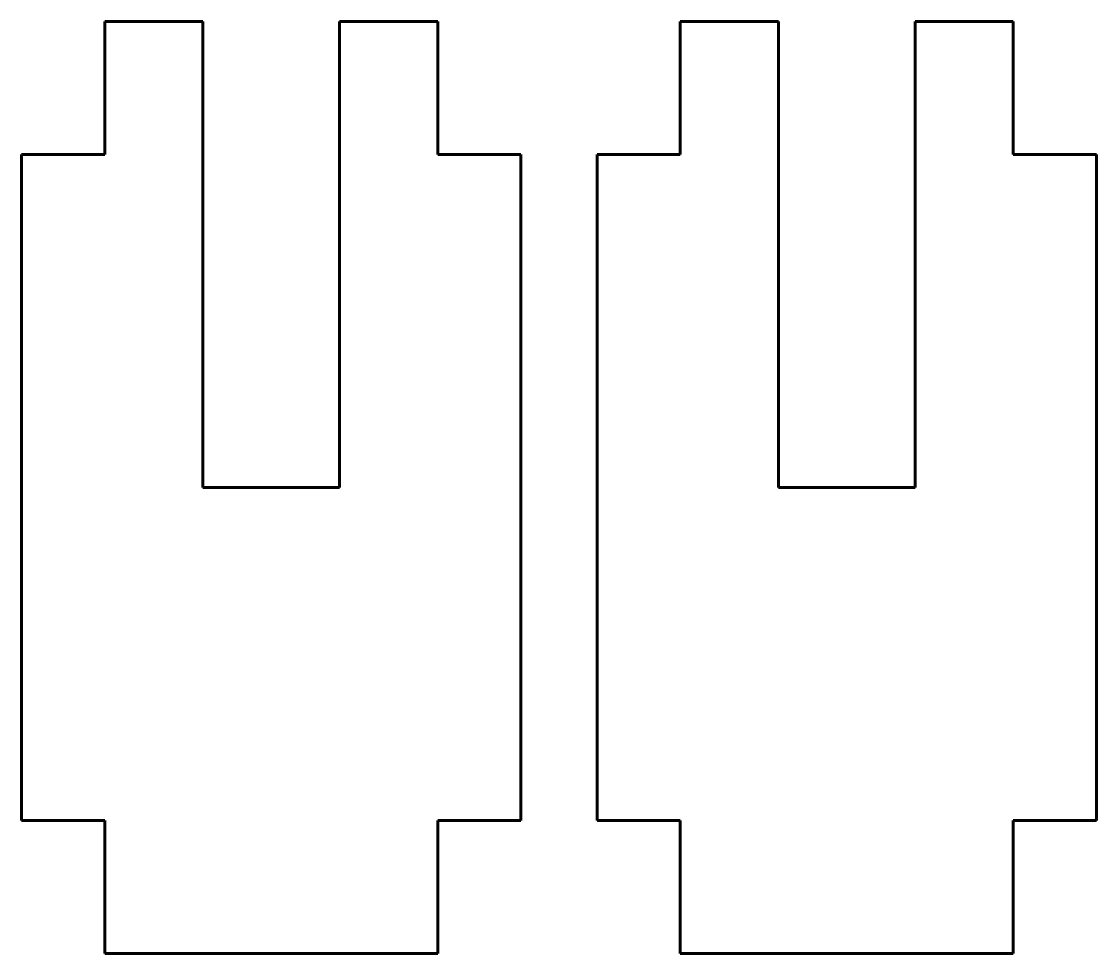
# Model space of a CAD drawing. Header units: millimetres. Extents: x -7.5 to 24.8, y -14 to 14.
import ezdxf

# ---------------------------------------------------------------- set-up
doc = ezdxf.new("R2010")
doc.units = ezdxf.units.MM
doc.linetypes.add('K5LT_BASIC', pattern=[0])
doc.layers.add('Системный слой', color=7, linetype='Continuous')

msp = doc.modelspace()

# ---------------------------------------------------------------- linework, layer by layer
at = {"layer": 'Системный слой', "color": 150, "linetype": 'K5LT_BASIC', "lineweight": 60, "true_color": 0x0080ff}
for p, q in [((-5, 10), (-5, 14)), ((-5, 14), (-2.05, 14)), ((-2.05, 14), (-2.05, 0)), ((2.05, 0), (2.05, 14)), ((2.05, 14), (5, 14)), ((5, 14), (5, 10)), ((12.288, 10), (12.288, 14)), ((12.288, 14), (15.238, 14)), ((15.238, 14), (15.238, 0)), ((19.338, 0), (19.338, 14)), ((19.338, 14), (22.288, 14)), ((22.288, 14), (22.288, 10)), ((-7.5, -10), (-7.5, 10)), ((-7.5, 10), (-5, 10)), ((5, 10), (7.5, 10)), ((7.5, 10), (7.5, -10)), ((9.788, -10), (9.788, 10)), ((9.788, 10), (12.288, 10)), ((22.288, 10), (24.788, 10)), ((24.788, 10), (24.788, -10)), ((-2.05, 0), (2.05, 0)), ((15.238, 0), (19.338, 0)), ((-5, -10), (-7.5, -10)), ((-5, -14), (-5, -10)), ((7.5, -10), (5, -10)), ((5, -10), (5, -14)), ((12.288, -10), (9.788, -10)), ((12.288, -14), (12.288, -10)), ((24.788, -10), (22.288, -10)), ((22.288, -10), (22.288, -14)), ((5, -14), (-5, -14)), ((22.288, -14), (12.288, -14))]:
    msp.add_line(p, q, dxfattribs=at)

doc.saveas('drawing.dxf')
